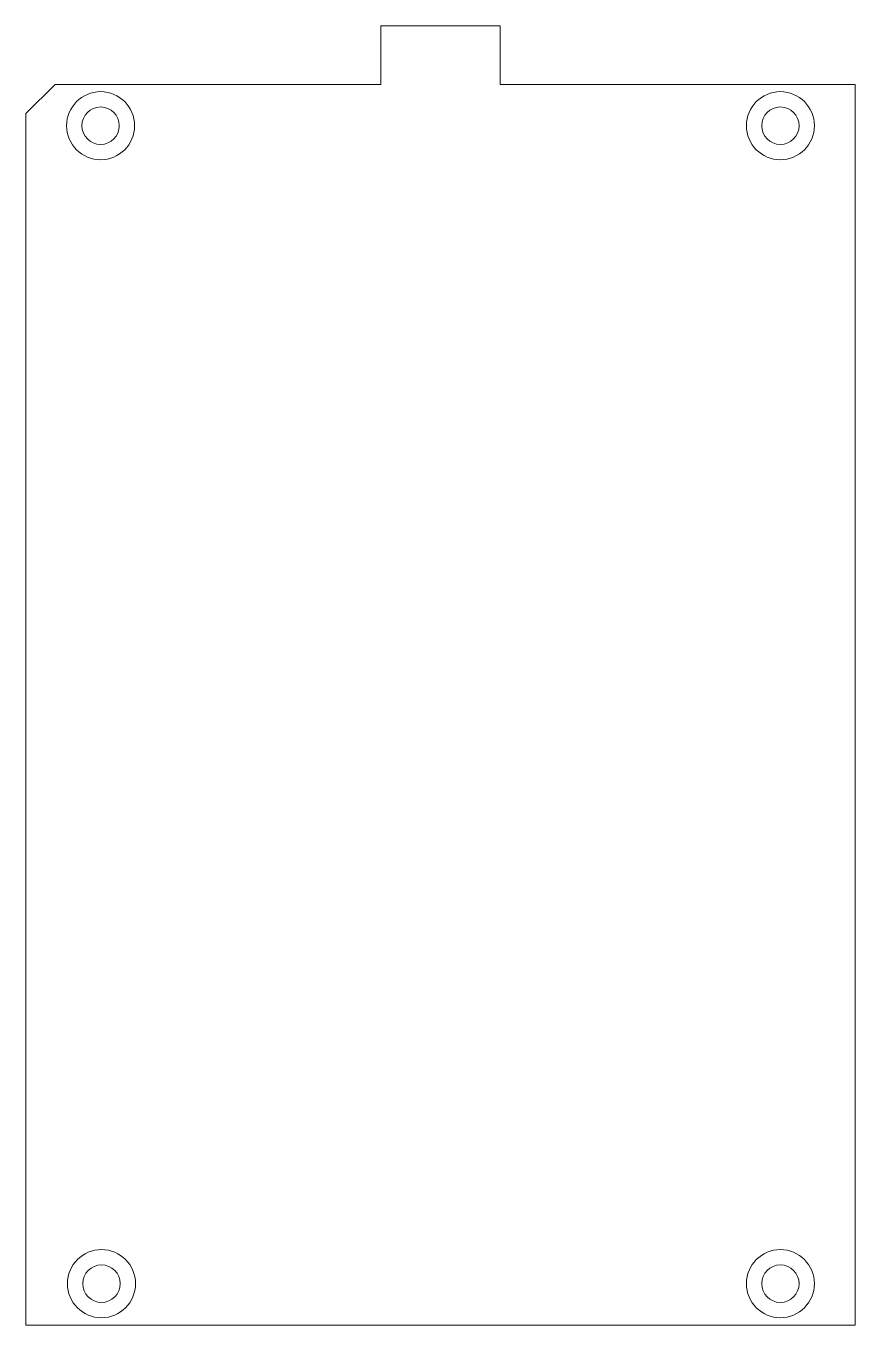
# Model space of a CAD drawing. Header units: millimetres. Extents: x 0 to 85, y 0 to 134.
import ezdxf

# ---------------------------------------------------------------- set-up
doc = ezdxf.new("R2010")
doc.units = ezdxf.units.MM

msp = doc.modelspace()

# ---------------------------------------------------------------- linework, layer by layer
at = {"color": 7, "linetype": 'Continuous', "lineweight": 15}
for p, q in [((36.5, 133.5), (36.5, 127.5)), ((48.75, 133.5), (36.5, 133.5)), ((48.75, 127.5), (48.75, 133.5)), ((3, 127.5), (0, 124.5)), ((36.5, 127.5), (3, 127.5)), ((85.25, 127.5), (48.75, 127.5)), ((85.25, 0), (85.25, 127.5)), ((0, 124.5), (0, 0)), ((0, 0), (85.25, 0))]:
    msp.add_line(p, q, dxfattribs=at)
for centre, radius in [((7.675, 123.25), 3.5), ((77.575, 123.25), 3.5), ((7.675, 123.25), 1.925), ((77.575, 123.25), 1.925), ((7.765, 4.25), 3.5), ((77.575, 4.25), 3.5), ((7.765, 4.25), 1.925), ((77.575, 4.25), 1.925)]:
    msp.add_circle(centre, radius, dxfattribs=at)

doc.saveas('drawing.dxf')
